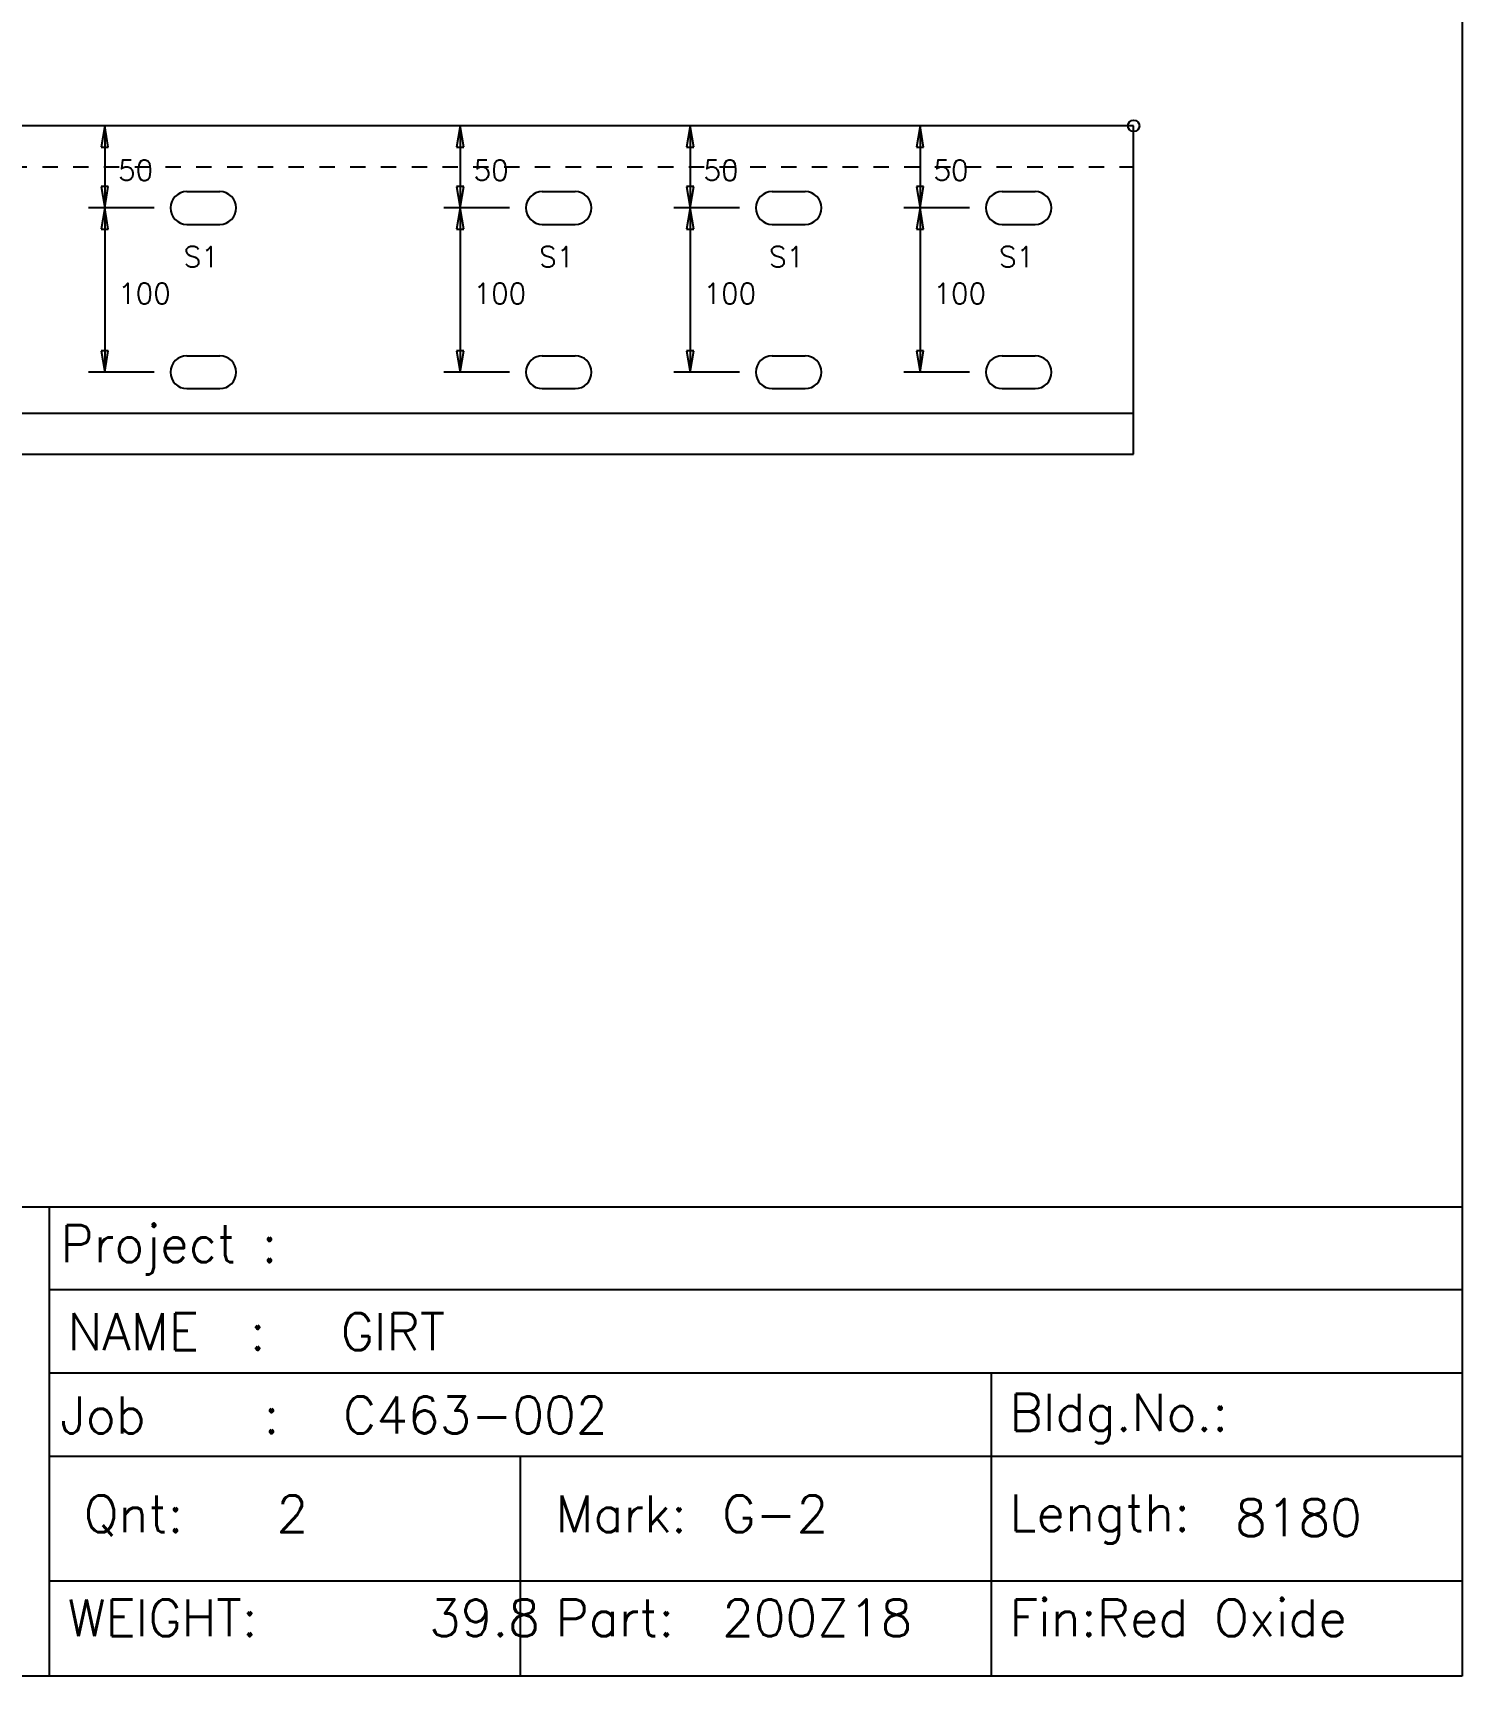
# Model space of a CAD drawing. Extents: x 0 to 420, y 0 to 297.
# Drawn here: x 309.5 to 420, y 0 to 127.1 of the extents above; entities that cross this region are included whole.
import ezdxf

# ---------------------------------------------------------------- set-up
doc = ezdxf.new("R2010")
doc.units = 0
doc.linetypes.add('CONTIN', pattern=[0])
doc.linetypes.add('DASHED', pattern=[2.38, 1.19, -1.19])
doc.layers.get('0').update_dxf_attribs({"linetype": 'CONTIN'})
for name, color, linetype in [('1', 7, 'CONTIN'), ('11', 7, 'CONTIN'), ('15', 6, 'CONTIN'), ('2', 7, 'CONTIN'), ('22', 7, 'CONTIN'), ('3', 1, 'CONTIN'), ('6', 4, 'CONTIN'), ('7', 3, 'DASHED')]:
    doc.layers.add(name, color=color, linetype=linetype)
doc.styles.add('SIMPLEX', font='SIMPLEX')

# ---------------------------------------------------------------- blocks, each defined once
blk = doc.blocks.new('CZEBORDR')
at = {"layer": '22'}
for p, q in [((420, 297), (420, 0)), ((420, 0), (0, 0))]:
    blk.add_line(p, q, dxfattribs=at)
blk = doc.blocks.new('LOGO')
at = {"linetype": 'CONTINUOUS'}
for p, q in [((-230.55, 36.3), (0, 36.3)), ((-138.23, 36.3), (0, 36.3)), ((-138.23, 36.3), (-109.26, 36.3)), ((-109.26, 36.3), (-109.26, 0)), ((-109.26, 36.3), (0, 36.3)), ((0, 36.3), (0, 0)), ((-109.26, 29.89), (0, 29.89)), ((-109.26, 23.45), (0, 23.45)), ((-36.42, 23.45), (-36.42, 0)), ((-109.26, 17.01), (0, 17.01)), ((-72.84, 17.01), (-72.84, 0)), ((-109.26, 7.37), (0, 7.37)), ((0, 0), (-230.55, 0)), ((-109.26, 0), (-138.23, 0))]:
    blk.add_line(p, q, dxfattribs=at)
at = {"layer": '22'}
for p, q in [((0, 297), (0, 0)), ((0, 0), (-420, 0))]:
    blk.add_line(p, q, dxfattribs=at)
at = {"style": 'SIMPLEX'}
for s, height, p in [('Project :', 2.857, (-108.38, 32.01)), ('NAME  :', 2.857, (-107.83, 25.21)), ('GIRT', 2.857, (-86.71, 25.21)), ('Job    :', 2.857, (-108.38, 18.77)), ('C463-002', 2.857, (-86.53, 18.77)), ('Bldg.No.:', 2.857, (-34.99, 18.96)), ('Length:', 2.857, (-34.99, 11.2)), ('Qnt:', 2.857, (-106.58, 11.12)), ('   2', 2.857, (-98.06, 11.12)), ('Mark:', 2.857, (-70.1, 11.12)), ('G-2', 2.857, (-57.21, 11.12)), ('8180', 2.857, (-17.55, 10.83)), ('WEIGHT:', 2.857, (-107.83, 3.08)), ('     39.8', 2.857, (-90.53, 3.08)), ('Part:', 2.857, (-70.1, 3.08)), ('200Z18', 2.857, (-57.21, 3.08)), ('Fin:Red Oxide', 2.8575, (-34.99, 3.08))]:
    blk.add_text(s, height=height, dxfattribs=at).set_placement(p)
blk = doc.blocks.new('MAG_CRCL')
at = {"layer": '15'}
blk.add_circle((0, 0), 0.889, dxfattribs=at)
blk = doc.blocks.new('WBSLOT')
at = {"layer": '6'}
for p, q in [((-1.27, 1.27), (1.27, 1.27)), ((-1.27, -1.27), (1.27, -1.27))]:
    blk.add_line(p, q, dxfattribs=at)
for centre, start, end in [((-1.27, 0), 90, 270), ((1.27, 0), 270, 90)]:
    blk.add_arc(centre, 1.27, start, end, dxfattribs=at)
blk = doc.blocks.new('ARROW')
at = {"layer": '2'}
for p, q in [((0, 0), (-1.651, 0.275)), ((-1.651, 0.275), (-1.651, -0.275)), ((-1.651, -0.275), (0, 0))]:
    blk.add_line(p, q, dxfattribs=at)
blk = doc.blocks.new('CZEPIECE')
at = {"layer": '1'}
for p, q in [((394.6, 55.88), (50.8, 55.88)), ((394.6, 30.48), (394.6, 55.88)), ((50.8, 33.655), (394.6, 33.655)), ((50.8, 30.48), (394.6, 30.48))]:
    blk.add_line(p, q, dxfattribs=at)
at = {"layer": '2'}
for p, q in [((321.397, 55.88), (313.777, 55.88)), ((315.047, 55.88), (315.047, 49.53)), ((348.88, 55.88), (341.26, 55.88)), ((342.53, 55.88), (342.53, 49.53)), ((366.66, 55.88), (359.04, 55.88)), ((360.31, 55.88), (360.31, 49.53)), ((384.44, 55.88), (376.82, 55.88)), ((378.09, 55.88), (378.09, 49.53)), ((318.857, 49.53), (313.777, 49.53)), ((318.857, 49.53), (313.777, 49.53)), ((315.047, 49.53), (315.047, 36.83)), ((346.34, 49.53), (341.26, 49.53)), ((346.34, 49.53), (341.26, 49.53)), ((342.53, 49.53), (342.53, 36.83)), ((364.12, 49.53), (359.04, 49.53)), ((364.12, 49.53), (359.04, 49.53)), ((360.31, 49.53), (360.31, 36.83)), ((381.9, 49.53), (376.82, 49.53)), ((381.9, 49.53), (376.82, 49.53)), ((378.09, 49.53), (378.09, 36.83)), ((318.857, 36.83), (313.777, 36.83)), ((346.34, 36.83), (341.26, 36.83)), ((364.12, 36.83), (359.04, 36.83)), ((381.9, 36.83), (376.82, 36.83))]:
    blk.add_line(p, q, dxfattribs=at)
at = {"layer": '7'}
blk.add_line((50.8, 52.705), (394.6, 52.705), dxfattribs=at)
at = {"layer": '15', "xscale": 0.5, "yscale": 0.5, "zscale": 0.5}
blk.add_blockref('MAG_CRCL', (394.6, 55.88), dxfattribs=at)
at = {"layer": '2'}
for p, rotation in [((315.047, 55.88), 90), ((342.53, 55.88), 90), ((360.31, 55.88), 90), ((378.09, 55.88), 90), ((315.047, 49.53), -90), ((342.53, 49.53), -90), ((360.31, 49.53), -90), ((378.09, 49.53), -90), ((315.047, 49.53), 90), ((342.53, 49.53), 90), ((360.31, 49.53), 90), ((378.09, 49.53), 90), ((315.047, 36.83), -90), ((342.53, 36.83), -90), ((360.31, 36.83), -90), ((378.09, 36.83), -90)]:
    blk.add_blockref('ARROW', p, dxfattribs=dict(at, rotation=rotation))
at = {"layer": '6'}
for p in [(322.667, 49.53), (350.15, 49.53), (367.93, 49.53), (385.71, 49.53), (322.667, 36.83), (350.15, 36.83), (367.93, 36.83), (385.71, 36.83)]:
    blk.add_blockref('WBSLOT', p, dxfattribs=at)
at = {"layer": '11', "style": 'SIMPLEX'}
for s, p in [('50', (316.073, 51.647)), ('50', (343.557, 51.647)), ('50', (361.337, 51.647)), ('50', (379.117, 51.647)), ('100', (316.073, 42.122)), ('100', (343.557, 42.122)), ('100', (361.337, 42.122)), ('100', (379.117, 42.122))]:
    blk.add_text(s, height=1.587, dxfattribs=at).set_placement(p)
at = {"layer": '3', "style": 'SIMPLEX'}
for p in [(321.143, 44.958), (348.626, 44.958), (366.406, 44.958), (384.186, 44.958)]:
    blk.add_text('S1', height=1.587, dxfattribs=at).set_placement(p)

msp = doc.modelspace()

# ---------------------------------------------------------------- block references
msp.add_blockref('CZEPIECE', (0, 64))
at = {"layer": '1'}
msp.add_blockref('CZEBORDR', (0, 0), dxfattribs=at)
at = {"layer": '2'}
msp.add_blockref('LOGO', (420, 0), dxfattribs=at)

doc.saveas('drawing.dxf')
